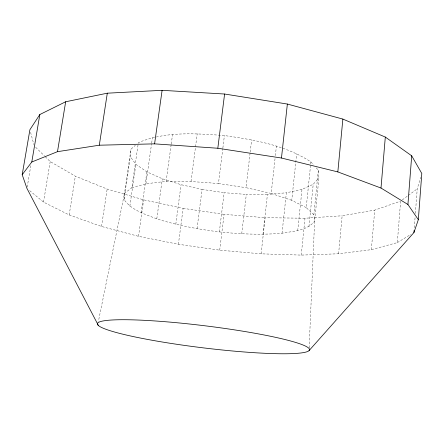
<?xml version="1.0" encoding="UTF-8"?>
<svg xmlns="http://www.w3.org/2000/svg" width="444" height="444" viewBox="0 0 444 444"><rect width="100%" height="100%" fill="white"/><g stroke="black" fill="none" stroke-linecap="round" stroke-linejoin="round"><path stroke-width="0.33" stroke-dasharray="2.22 1.67" d="M309.146 347.88L314.607 221.229L318.936 177.8L318.331 170.185L316.145 167.754M414.285 227.772L415.118 216.844M415.373 213.431L417.238 188.839L420.662 177.334M318.331 170.185L313.875 214.774L314.607 221.229C306.832 230.902 293.279 231.13 282.034 233.228C261.155 235.048 240.176 234.099 219.369 231.907C198.191 229.282 177.162 225.313 156.793 218.87C145.088 214.163 131.585 210.428 124.043 199.5L124.536 193.229L130.963 149.195L135.398 145.266M29.637 190.631L43.523 202.098L69.192 214.952L101.543 226.468L138.517 236.319L178.394 244.278L219.708 250.172L261.111 253.835L301.248 255.1L338.6 253.779L371.351 249.667L397.325 242.613L400.621 201.138M371.351 249.667L374.736 210.117L399.977 201.36M124.043 199.5L130.297 156.615L130.963 149.195M338.6 253.779L342.141 215.773L374.736 210.117M308.941 226.612L313.214 184.299L318.936 177.8M301.248 255.1L305.011 218.237L342.141 215.773M313.875 214.774L306.238 207.626L310.617 164.652M310.689 163.969L310.9 161.921C285.253 145.099 254.24 139.805 224.409 135.559C195.771 133.45 165.429 131.152 138.356 142.646L131.835 187.829L124.536 193.229L98.429 321.251M297.73 230.658L302.003 189.355L313.214 184.299M306.238 207.626L291.752 200.316L296.686 153.63M282.034 233.228L286.369 192.774L302.003 189.355M262.981 234.277L267.427 194.461L286.369 192.774M261.111 253.835L265.146 217.699L305.011 218.237M291.752 200.316L271.184 193.451L275.064 158.391M275.369 155.639L276.434 146.015M241.719 233.81L246.315 194.422L267.427 194.461M271.184 193.451L246.037 187.673L250.116 152.786M250.2 152.098L251.637 139.788M219.708 250.172L224.059 214.335L265.146 217.699M219.369 231.907L224.153 192.702L246.315 194.422M131.835 187.829C159.679 178.466 189.71 181.28 218.476 183.544L222.799 148.585M222.882 147.896L224.409 135.559M197.031 228.677L202.037 189.405L181.058 184.687L162.304 178.749L146.886 171.85L135.881 164.336L130.297 156.615M191.009 181.452L197.225 133.738M178.394 244.278L183.117 208.336L143.662 199.85L107.165 189.055L75.33 176.185L50.205 161.588L44.866 156.332M175.807 224.27L181.058 184.687M166.128 181.568L171.156 144.7M171.245 144.017L172.549 134.46M156.793 218.87L162.304 178.749M141.109 212.732L146.886 171.85M138.517 236.319L143.662 199.85M145.926 183.794L151.587 143.673M151.687 142.996L152.453 137.557M129.848 206.149L135.881 164.336M101.543 226.468L107.165 189.055M69.192 214.952L75.33 176.185M43.523 202.098L50.205 161.588M27.195 187.074L30.975 164.757M402.286 199.905L407.825 195.81M408.375 195.399L417.238 188.839M397.325 242.613L410.961 234.349M183.117 208.336L224.059 214.335M218.476 183.544L246.037 187.673M202.037 189.405L224.153 192.702M35.642 147.253L44.383 155.855M310.9 161.921L313.519 164.835M30.586 132.301L33.844 144.533"/><path stroke-width="0.67" d="M309.03 350.649A106.871 11.056 7 0 0 159.562 321.278A106.871 11.056 7 0 0 141.747 338.311A106.871 11.056 7 0 0 309.03 350.649L413.925 232.556L414.08 230.508M413.925 232.556L418.337 219.669L421.8 173.499L411.71 155.816L385.314 137.063L342.868 119.081L287.362 104.051L224.592 94.023L162.104 90.326L107.304 93.19L65.662 101.77L39.838 114.524L29.903 129.726L22.2 174.703L26.962 188.428L98.418 325.557M418.337 219.669L407.925 204.484L411.71 155.816M407.925 204.484L381.002 188.045L385.314 137.063M381.002 188.045L337.834 171.917L342.868 119.081M337.834 171.917L281.468 158.025L287.362 104.051M22.2 174.703L31.79 161.999L57.492 151.67L99.306 145.205L154.59 143.856L217.821 148.246L224.592 94.023M154.59 143.856L162.104 90.326M99.306 145.205L107.304 93.19M57.492 151.67L65.662 101.77M31.79 161.999L39.838 114.524M217.821 148.246L281.468 158.025"/></g></svg>
